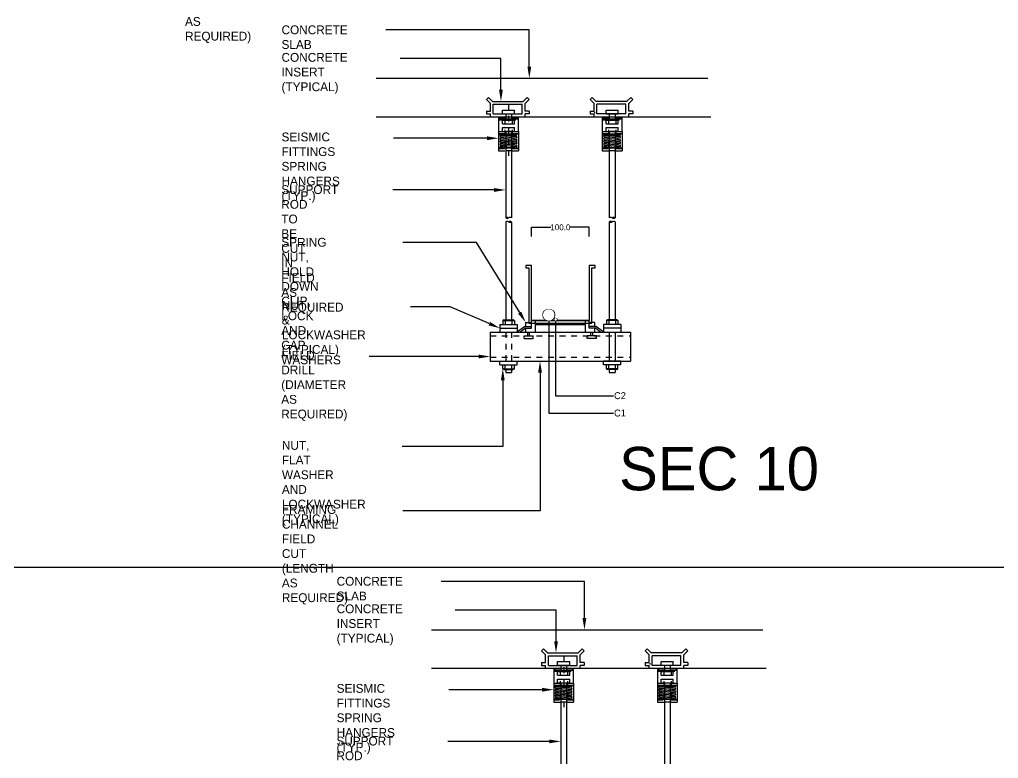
# Model space of a CAD drawing. Extents: x -64 to 135, y 290 to 405.
# Drawn here: x -46.88 to -29.95, y 306.31 to 319.09 of the extents above; entities that cross this region are included whole.
import ezdxf
from ezdxf import colors
from ezdxf.entities.mleader import LeaderData, LeaderLine
from ezdxf.enums import TextEntityAlignment as Align
from ezdxf.math import Vec2, Vec3

# ---------------------------------------------------------------- set-up
doc = ezdxf.new("R2010")
doc.units = 0
doc.header["$LTSCALE"] = 0.15
doc.set_wipeout_variables(frame=1)
doc.header["$PDMODE"] = 34
for name, pattern in [('WP-DETAILS$0$CENTER', [2, 1.25, -0.25, 0.25, -0.25]), ('WP-DETAILS$0$DASHED2', [9.525, 6.35, -3.175]), ('WP-DETAILS$0$HIDDEN', [0.375, 0.25, -0.125])]:
    doc.linetypes.add(name, pattern=pattern)
doc.layers.get('0').update_dxf_attribs({"color": 252})
doc.layers.get('Defpoints').update_dxf_attribs({"color": 252})
doc.layers.add('0 CABLE ROUTING', color=252, linetype='Continuous')
doc.layers.add('CPTOOLS-TRSEC', color=7, linetype='Continuous')
doc.styles.add('CABLE TRAY DIM', font='arial.ttf')
doc.styles.get("Standard").update_dxf_attribs({"font": 'txt', "height": 0.2})
doc.dimstyles.new('TRAY DIM STYLE', dxfattribs={"dimtxt": 10, "dimasz": 0.18, "dimexe": 0.18, "dimexo": 0.0625, "dimgap": 0.09, "dimtad": 0, "dimtih": 1, "dimtoh": 1, "dimdec": 1, "dimzin": 0, "dimdsep": 46, "dimtxsty": 'CABLE TRAY DIM', "dimcen": 0.09, "dimadec": 0, "dimazin": 0, "dimtfac": 1, "dimtdec": 1, "dimtofl": 0, "dimtmove": 0, "dimatfit": 3, "dimfxl": 1, "dimtolj": 1, "dimtzin": 0, "dimarcsym": 0})

# ---------------------------------------------------------------- blocks, each defined once
blk = doc.blocks.new('_Origin')
at = {"color": 0, "linetype": 'ByBlock', "lineweight": -2}
blk.add_line((0, 0), (-1, 0), dxfattribs=at)
blk.add_circle((0, 0), 0.5, dxfattribs=at)
blk = doc.blocks.new('*D111')
at = {"layer": 'CPTOOLS-TRSEC', "color": 0, "lineweight": -2, "transparency": 16777216}
for p, q in [((0, 145.5), (0, 161.4)), ((0.2, 161.2), (33.5, 161.2)), ((99.8, 161.2), (66.5, 161.2)), ((100, 145.5), (100, 161.4))]:
    blk.add_line(p, q, dxfattribs=at)
at = {"layer": 'CPTOOLS-TRSEC', "color": 0, "transparency": 16777216}
for points in [[(0.2, 161.2), (0.2, 161.1), (0, 161.2)], [(99.8, 161.2), (99.8, 161.1), (100, 161.2)]]:
    blk.add_solid(points, dxfattribs=at)
at = {"layer": 'Defpoints', "color": 0, "transparency": 16777216}
for p in [(0, 161.2), (0, 145.4), (100, 145.4)]:
    blk.add_point(p, dxfattribs=at)
at = {"layer": 'CPTOOLS-TRSEC', "color": 0, "transparency": 16777216, "insert": (50, 161.2), "char_height": 10, "attachment_point": 5, "style": 'CABLE TRAY DIM'}
blk.add_mtext('\\A1;100.0', dxfattribs=at)
blk = doc.blocks.new('cable')
at = {"layer": 'CPTOOLS-TRSEC'}
blk.add_circle((0, 0), 0.5, dxfattribs=at)
blk.add_wipeout([(0.5, 0), (0.496, -0.063), (0.484, -0.124), (0.465, -0.184), (0.438, -0.241), (0.405, -0.294), (0.364, -0.342), (0.319, -0.385), (0.268, -0.422), (0.213, -0.452), (0.155, -0.476), (0.094, -0.491), (0.031, -0.499), (-0.031, -0.499), (-0.094, -0.491), (-0.155, -0.476), (-0.213, -0.452), (-0.268, -0.422), (-0.319, -0.385), (-0.364, -0.342), (-0.405, -0.294), (-0.438, -0.241), (-0.465, -0.184), (-0.484, -0.124), (-0.496, -0.063), (-0.5, 0), (-0.496, 0.063), (-0.484, 0.124), (-0.465, 0.184), (-0.438, 0.241), (-0.405, 0.294), (-0.364, 0.342), (-0.319, 0.385), (-0.268, 0.422), (-0.213, 0.452), (-0.155, 0.476), (-0.094, 0.491), (-0.031, 0.499), (0.031, 0.499), (0.094, 0.491), (0.155, 0.476), (0.213, 0.452), (0.268, 0.422), (0.319, 0.385), (0.364, 0.342), (0.405, 0.294), (0.438, 0.241), (0.465, 0.184), (0.484, 0.124), (0.496, 0.063)]).dxf.layer = 'CPTOOLS-TRSEC'
blk = doc.blocks.new('*U112')
at = {"layer": 'CPTOOLS-TRSEC', "color": 7}
for p, q in [((-268.3, 419), (304.8, 419)), ((109.2, 360.9), (109.2, 358.8)), ((-268.3, 352.3), (310.4, 352.3)), ((0, 0), (100, 0)), ((0, -13.3), (0, 0)), ((6.7, -20.5), (6.7, 0)), ((93.3, -20.5), (93.3, 0)), ((100, -13.3), (100, 0)), ((-12.2, -10), (0.1, -10)), ((-11.1, -13.3), (0.1, -13.3)), ((-9.9, -10), (-9.9, -3.3)), ((-9.9, -3.3), (0.1, -3.3)), ((-9.9, -20.5), (-9.9, -13.3)), ((-6.7, -13.3), (0, -13.3)), ((6.7, -6.7), (93.3, -6.7)), ((106.7, -13.3), (100, -13.3)), ((109.3, -3.3), (100.1, -3.3)), ((111.6, -10), (100.1, -10)), ((110.5, -13.3), (100.1, -13.3)), ((106.7, -13.3), (100.1, -13.3)), ((109.3, -10), (109.3, -3.3)), ((109.3, -20), (109.3, -13.3)), ((-12.7, -30.9), (-12.7, -26.7)), ((-12.7, -26.7), (3, -26.7)), ((-12.7, -30.9), (3, -30.9)), ((-6.5, -26.7), (-6.5, -20)), ((-3.2, -26.7), (-3.2, -20)), ((3, -30.9), (3, -26.7)), ((112.2, -26.7), (96.5, -26.7)), ((96.5, -30.9), (96.5, -26.7)), ((112.2, -30.9), (96.5, -30.9)), ((102.7, -26.7), (102.7, -20)), ((106, -26.7), (106, -20)), ((112.2, -30.9), (112.2, -26.7))]:
    blk.add_line(p, q, dxfattribs=at)
at = {"layer": 'CPTOOLS-TRSEC', "color": 4}
for p, q in [((-77.9, 382.3), (-74.4, 385.9)), ((-71, 375.5), (-77.9, 382.3)), ((-67.4, 379), (-74.4, 385.9)), ((-71, 362.3), (-71, 375.5)), ((-67.4, 379), (-14.5, 379)), ((-66, 374), (-16, 374)), ((-66, 357.3), (-66, 374)), ((-16, 357.3), (-16, 374)), ((-14.5, 379), (-7.6, 385.9)), ((-11, 375.5), (-4, 382.3)), ((-11, 362.3), (-11, 375.5)), ((-4, 382.3), (-7.6, 385.9)), ((101.3, 382.3), (104.8, 385.9)), ((108.2, 375.5), (101.3, 382.3)), ((111.8, 379), (104.8, 385.9)), ((108.2, 362.3), (108.2, 375.5)), ((164.6, 379), (111.8, 379)), ((163.2, 374), (113.2, 374)), ((113.2, 357.3), (113.2, 374)), ((163.2, 357.3), (163.2, 374)), ((164.6, 379), (171.6, 385.9)), ((168.2, 375.5), (175.1, 382.3)), ((168.2, 362.3), (168.2, 375.5)), ((175.1, 382.3), (171.6, 385.9)), ((-77.9, 362.3), (-71, 362.3)), ((-77.9, 362.3), (-77.9, 357.3)), ((-77.9, 357.3), (-71, 357.3)), ((-71, 352.3), (-71, 357.3)), ((-66, 357.3), (-16, 357.3)), ((-4.1, 362.3), (-11, 362.3)), ((-11, 352.3), (-11, 357.3)), ((-4.1, 357.3), (-11, 357.3)), ((-4.1, 362.3), (-4.1, 357.3)), ((101.3, 362.3), (108.2, 362.3)), ((101.3, 362.3), (101.3, 357.3)), ((101.3, 357.3), (108.2, 357.3)), ((108.2, 352.3), (108.2, 357.3)), ((163.2, 357.3), (113.2, 357.3)), ((175.1, 362.3), (168.2, 362.3)), ((175.1, 357.3), (168.2, 357.3)), ((168.2, 352.3), (168.2, 357.3)), ((175.1, 362.3), (175.1, 357.3))]:
    blk.add_line(p, q, dxfattribs=at)
at = {"layer": 'CPTOOLS-TRSEC', "color": 11, "linetype": 'WP-DETAILS$0$CENTER'}
blk.add_line((-39.6, 374), (-39.6, 284.8), dxfattribs=at)
at = {"layer": 'CPTOOLS-TRSEC', "color": 3}
for p, q in [((-50, 364), (-29.2, 364)), ((-50, 357.4), (-50, 364)), ((-50, 357.4), (-29.2, 357.4)), ((-44.6, 357.3), (-44.6, 346.7)), ((-34.6, 357.3), (-34.6, 346.7)), ((-29.2, 357.4), (-29.2, 364)), ((129.2, 364), (150, 364)), ((129.2, 357.4), (129.2, 364)), ((129.2, 357.4), (150, 357.4)), ((134.6, 357.5), (134.6, 346.7)), ((134.6, 357.3), (134.6, 346.7)), ((144.6, 357.5), (144.6, 346.7)), ((144.6, 357.3), (144.6, 346.7)), ((150, 357.4), (150, 364)), ((-50, 346.7), (-29.2, 346.7)), ((-50, 340.1), (-50, 346.7)), ((-50, 340.1), (-29.2, 340.1)), ((-29.2, 340.1), (-29.2, 346.7)), ((129.2, 346.7), (150, 346.7)), ((129.2, 340.1), (129.2, 346.7)), ((129.2, 340.1), (150, 340.1)), ((150, 340.1), (150, 346.7)), ((-50, 333.6), (-29.2, 333.6)), ((-50, 327), (-50, 333.6)), ((-50, 327), (-29.2, 327)), ((-44.6, 327), (-44.6, 177.5)), ((-34.6, 327), (-34.6, 177.5)), ((-29.2, 327), (-29.2, 333.6)), ((129.2, 333.6), (150, 333.6)), ((129.2, 327), (129.2, 333.6)), ((129.2, 327), (150, 327)), ((134.6, 327), (134.6, 177.5)), ((144.6, 327), (144.6, 177.5)), ((150, 327), (150, 333.6)), ((-44.6, 170.8), (-44.6, 1)), ((-34.6, 170.8), (-34.6, 1)), ((134.6, 170.8), (134.6, 0)), ((144.6, 170.8), (144.6, 0)), ((-49.6, 0), (-49.6, -6.7)), ((-49.6, 0), (-29.6, 0)), ((-47.6, 1), (-31.6, 1)), ((-45.4, 0), (-45.4, -6.7)), ((-33.8, 0), (-33.8, -6.7)), ((-29.6, 0), (-29.6, -6.7)), ((129.6, 0), (129.6, -6.7)), ((149.6, 0), (129.6, 0)), ((147.6, 1), (131.6, 1)), ((133.8, 0), (133.8, -6.7)), ((145.4, 0), (145.4, -6.7)), ((149.6, 0), (149.6, -6.7)), ((-54.6, -6.7), (-24.6, -6.7)), ((-54.6, -6.7), (-54.6, -20)), ((-54.6, -13.3), (-24.6, -13.3)), ((-25.6, -20), (-12.2, -10)), ((-24.6, -6.7), (-24.6, -20)), ((-20, -20), (-11.1, -13.3)), ((119.4, -20), (110.5, -13.3)), ((125, -20), (111.6, -10)), ((124.6, -6.7), (124.6, -20)), ((154.6, -6.7), (124.6, -6.7)), ((154.6, -13.3), (124.6, -13.3)), ((154.6, -6.7), (154.6, -20)), ((-71.3, -20), (171.3, -20)), ((-71.3, -20), (-71.3, -70)), ((134.6, -20), (134.6, -70)), ((144.6, -20), (144.6, -70)), ((171.3, -20), (171.3, -70)), ((-71.3, -70), (171.3, -70)), ((-54.6, -76.7), (-54.6, -70)), ((-54.6, -76.7), (-24.6, -76.7)), ((-49.6, -83.3), (-49.6, -76.7)), ((-49.6, -83.3), (-29.6, -83.3)), ((-47.6, -84.4), (-31.6, -84.4)), ((-45.4, -83.3), (-45.4, -76.7)), ((-44.6, -83.3), (-44.6, -90.1)), ((-34.6, -83.3), (-34.6, -90.1)), ((-33.8, -83.3), (-33.8, -76.7)), ((-29.6, -83.3), (-29.6, -76.7)), ((-24.6, -76.7), (-24.6, -70)), ((124.6, -76.7), (124.6, -70)), ((154.6, -70), (124.6, -70)), ((154.6, -76.7), (124.6, -76.7)), ((129.6, -83.3), (129.6, -76.7)), ((149.6, -83.3), (129.6, -83.3)), ((147.6, -84.4), (131.6, -84.4)), ((133.8, -83.3), (133.8, -76.7)), ((134.6, -83.3), (134.6, -90.1)), ((144.6, -83.3), (144.6, -90.1)), ((145.4, -83.3), (145.4, -76.7)), ((149.6, -83.3), (149.6, -76.7)), ((154.6, -76.7), (154.6, -70)), ((-44.6, -90.1), (-34.6, -90.1)), ((134.6, -90.1), (144.6, -90.1))]:
    blk.add_line(p, q, dxfattribs=at)
at = {"layer": 'CPTOOLS-TRSEC', "color": 55}
for p, q in [((-56.8, 352.3), (-56.8, 293.5)), ((-56.8, 348.9), (-22.4, 348.9)), ((-22.4, 326.7), (-22.4, 352.3)), ((122.4, 352.3), (122.4, 293.5)), ((122.4, 348.9), (156.8, 348.9)), ((156.8, 326.7), (156.8, 352.3)), ((-56.8, 326.7), (-45.8, 326.7)), ((-56.8, 323.2), (-45.8, 323.2)), ((-53.4, 323), (-26.1, 323)), ((-33.1, 326.7), (-22.4, 326.7)), ((-33.1, 323.2), (-22.4, 323.2)), ((-22.4, 326.7), (-22.4, 297.6)), ((122.4, 326.7), (133.4, 326.7)), ((122.4, 323.2), (133.4, 323.2)), ((125.8, 323), (153.1, 323)), ((146.1, 326.7), (156.8, 326.7)), ((146.1, 323.2), (156.8, 323.2)), ((156.8, 326.7), (156.8, 297.6)), ((-53.5, 318.2), (-26.4, 315.7)), ((-53.5, 313.3), (-26.4, 310.8)), ((-53.4, 320.6), (-26.1, 320.6)), ((-53.4, 308.4), (-26.3, 305.9)), ((-53.2, 320.6), (-26.1, 318.1)), ((-47.7, 317.3), (-53.1, 315.7)), ((-53.1, 315.7), (-26, 313.2)), ((-47.7, 312.4), (-53.1, 310.8)), ((-53.1, 310.8), (-26, 308.3)), ((-47.7, 307.6), (-53, 306)), ((-53, 306), (-25.9, 303.4)), ((-26.4, 315.7), (-31.8, 314.1)), ((-26.1, 320.6), (-31.7, 318.9)), ((-26.4, 310.8), (-31.7, 309.2)), ((-26.3, 305.9), (-31.7, 304.3)), ((125.7, 318.2), (152.7, 315.7)), ((125.7, 313.3), (152.8, 310.8)), ((125.7, 308.4), (152.8, 305.9)), ((125.8, 320.6), (153.1, 320.6)), ((126, 320.6), (153.1, 318.1)), ((131.4, 317.3), (126.1, 315.7)), ((126.1, 315.7), (153.1, 313.2)), ((131.4, 312.4), (126.1, 310.8)), ((126.1, 310.8), (153.2, 308.3)), ((131.5, 307.6), (126.1, 306)), ((126.1, 306), (153.2, 303.4)), ((153.1, 320.6), (147.4, 318.9)), ((152.7, 315.7), (147.4, 314.1)), ((152.8, 310.8), (147.4, 309.2)), ((152.8, 305.9), (147.5, 304.3)), ((-56.8, 298.7), (-45.8, 298.7)), ((-56.8, 293.5), (-45.8, 293.5)), ((-53.4, 303.6), (-26.3, 301.1)), ((-47.7, 302.7), (-53, 301.1)), ((-53, 301.1), (-26.8, 298.7)), ((-33.1, 298.7), (-22.4, 298.7)), ((-33.1, 293.5), (-22.4, 293.5)), ((-26.8, 301.1), (-32.1, 299.5)), ((-22.4, 297.6), (-22.4, 293.5)), ((122.4, 298.7), (133.4, 298.7)), ((122.4, 293.5), (133.4, 293.5)), ((125.8, 303.6), (152.9, 301.1)), ((131.5, 302.7), (126.2, 301.1)), ((126.2, 301.1), (152.4, 298.7)), ((146.1, 298.7), (156.8, 298.7)), ((146.1, 293.5), (156.8, 293.5)), ((152.4, 301.1), (147, 299.5)), ((156.8, 297.6), (156.8, 293.5))]:
    blk.add_line(p, q, dxfattribs=at)
at = {"layer": 'CPTOOLS-TRSEC', "color": 11, "linetype": 'WP-DETAILS$0$DASHED2', "ltscale": 0.5}
for p, q in [((-56.8, 352.3), (-54.5, 349.8)), ((-56.8, 347.1), (-22.4, 347.1)), ((-54.4, 349.8), (-24.7, 349.8)), ((-45.8, 349.8), (-45.8, 293.5)), ((-33.1, 349.8), (-33.1, 293.5)), ((-22.4, 352.3), (-24.7, 349.8)), ((122.4, 352.3), (124.7, 349.8)), ((122.4, 347.1), (156.8, 347.1)), ((124.8, 349.8), (154.4, 349.8)), ((133.4, 349.8), (133.4, 293.5)), ((146.1, 349.8), (146.1, 293.5)), ((156.8, 352.3), (154.5, 349.8)), ((-33.1, 326.7), (-45.8, 326.7)), ((146.1, 326.7), (133.4, 326.7)), ((-56.8, 297.6), (-45.8, 297.6)), ((-45.8, 298.7), (-33.1, 298.7)), ((-33.1, 293.5), (-45.8, 293.5)), ((-33.1, 297.6), (-22.4, 297.6)), ((122.4, 297.6), (133.4, 297.6)), ((133.4, 298.7), (146.1, 298.7)), ((146.1, 293.5), (133.4, 293.5)), ((146.1, 297.6), (156.8, 297.6))]:
    blk.add_line(p, q, dxfattribs=at)
at = {"layer": 'CPTOOLS-TRSEC', "color": 3, "linetype": 'WP-DETAILS$0$HIDDEN'}
for p, q in [((-71.3, -26.7), (171.3, -26.7)), ((-44.6, -20), (-44.6, -70)), ((-34.6, -20), (-34.6, -70)), ((-71.3, -63.3), (171.3, -63.3))]:
    blk.add_line(p, q, dxfattribs=at)
at = {"layer": 'CPTOOLS-TRSEC', "color": 2}
blk.add_line((-54.6, -70), (-24.6, -70), dxfattribs=at)
at = {"layer": 'CPTOOLS-TRSEC', "color": 55, "ltscale": 0.5}
for centre in [(-54.4, 349.9), (124.8, 349.9)]:
    blk.add_arc(centre, 0.0847, 222.9389, 270, dxfattribs=at)
at = {"layer": 'CPTOOLS-TRSEC', "color": 55}
for centre, start, end in [((-53.4, 321.8), 90, 270), ((-26.1, 321.8), 270, 90), ((125.8, 321.8), 90, 270), ((153.1, 321.8), 270, 90), ((-53.3, 319.4), 81.3089, 261.3089), ((-53.3, 314.5), 81.3089, 261.3089), ((-53.3, 309.6), 81.3089, 261.3089), ((-53.2, 304.8), 81.3089, 261.3089), ((-26.2, 316.9), 261.3089, 81.3089), ((-26.2, 312), 261.3089, 81.3089), ((-26.2, 307.1), 261.3089, 81.3089), ((125.8, 319.4), 81.3089, 261.3089), ((125.9, 314.5), 81.3089, 261.3089), ((125.9, 309.6), 81.3089, 261.3089), ((125.9, 304.8), 81.3089, 261.3089), ((152.9, 316.9), 261.3089, 81.3089), ((153, 312), 261.3089, 81.3089), ((153, 307.1), 261.3089, 81.3089), ((-53.2, 299.9), 81.3089, 261.3089), ((-26.1, 302.2), 261.3089, 81.3089), ((126, 299.9), 81.3089, 261.3089), ((153, 302.2), 261.3089, 81.3089)]:
    blk.add_arc(centre, 1.21, start, end, dxfattribs=at)
at = {"layer": 'CPTOOLS-TRSEC', "color": 3}
for centre, radius, start, end in [((-42.1, 173.8), 4.45, 55.8325, 124.1675), ((-42.1, 181.1), 4.45, 235.8325, 304.1675), ((-42.1, 167.1), 4.45, 55.8325, 124.1675), ((-37.1, 173.8), 4.45, 55.8325, 124.1675), ((-37.1, 167.1), 4.45, 55.8325, 124.1675), ((-37.1, 174.5), 4.45, 235.8325, 304.1675), ((137.1, 173.8), 4.45, 55.8325, 124.1675), ((137.1, 167.1), 4.45, 55.8325, 124.1675), ((137.1, 174.5), 4.45, 235.8325, 304.1675), ((142.1, 173.8), 4.45, 55.8325, 124.1675), ((142.1, 181.1), 4.45, 235.8325, 304.1675), ((142.1, 167.1), 4.45, 55.8325, 124.1675), ((-47.5, -1.6), 2.61, 36.6354, 143.3646), ((-39.6, -15.6), 16.6, 69.5442, 110.4558), ((-31.7, -1.6), 2.61, 36.6354, 143.3646), ((131.7, -1.6), 2.61, 36.6354, 143.3646), ((139.6, -15.6), 16.6, 69.5442, 110.4558), ((147.5, -1.6), 2.61, 36.6354, 143.3646), ((-47.5, -81.8), 2.61, 216.6354, 323.3646), ((-39.6, -67.7), 16.6, 249.5442, 290.4558), ((-31.7, -81.8), 2.61, 216.6354, 323.3646), ((131.7, -81.8), 2.61, 216.6354, 323.3646), ((139.6, -67.7), 16.6, 249.5442, 290.4558), ((147.5, -81.8), 2.61, 216.6354, 323.3646)]:
    blk.add_arc(centre, radius, start, end, dxfattribs=at)
at = {"layer": 'CPTOOLS-TRSEC', "color": 7}
ml = blk.add_multileader_mtext('Standard', dxfattribs=at)
ml.set_content('CONCRETE SLAB', color=7)
ml.set_leader_properties()
ml.build(insert=Vec2(0, 0))
ml.multileader.update_dxf_attribs({"dogleg_length": 247.9, "arrow_head_size": 20})
ctx = ml.context
ctx.base_point, ctx.char_height, ctx.arrow_head_size, ctx.landing_gap_size = Vec3(-435.3, 502.5), 15.24, 20, 3.05
notes = []
notes.append((ctx, [(0, (1, 1, 0), (-3.7, 502.5), (-1, 0), 247.9, [(0, [(-3.7, 419)], 0, [])])]))
ctx.mtext.insert, ctx.mtext.width, ctx.mtext.flow_direction = Vec3(-432.2, 510.3), 182.88, 5
ml = blk.add_multileader_mtext('Standard', dxfattribs=at)
ml.set_content('CONCRETE INSERT^J(TYPICAL)', color=7)
ml.set_leader_properties()
ml.build(insert=Vec2(0, 0))
ml.multileader.update_dxf_attribs({"dogleg_length": 174.4, "arrow_head_size": 20})
ctx = ml.context
ctx.base_point, ctx.char_height, ctx.arrow_head_size, ctx.landing_gap_size = Vec3(-435.3, 452.9), 15.24, 20, 3.05
notes.append((ctx, [(0, (1, 1, 0), (-52.8, 452.9), (-1, 0), 174.4, [(0, [(-52.8, 379)], 0, [])])]))
ctx.mtext.insert, ctx.mtext.width, ctx.mtext.flow_direction = Vec3(-432.2, 462.7), 206.103, 5
ml = blk.add_multileader_mtext('Standard', dxfattribs=at)
ml.set_content('SEISMIC FITTINGS^JSPRING HANGERS^J(TYP.)', color=7)
ml.set_leader_properties()
ml.build(insert=Vec2(0, 0))
ml.multileader.update_dxf_attribs({"dogleg_length": 360.3, "arrow_head_size": 20})
ctx = ml.context
ctx.base_point, ctx.char_height, ctx.arrow_head_size, ctx.landing_gap_size = Vec3(-435.3, 315.2), 15.24, 20, 3.05
notes.append((ctx, [(0, (1, 1, 0), (-214.6, 315.2), (-1, 0), 23.8, [(0, [(-56.8, 315.2)], 0, [])])]))
ctx.mtext.insert, ctx.mtext.width, ctx.mtext.flow_direction = Vec3(-432.2, 325.1), 196.669, 5
ml = blk.add_multileader_mtext('Standard', dxfattribs=at)
ml.set_content('SUPPORT ROD TO^JBE CUT IN FIELD^JAS REQUIRED', color=7)
ml.set_leader_properties()
ml.build(insert=Vec2(0, 0))
ml.multileader.update_dxf_attribs({"dogleg_length": 259.6, "arrow_head_size": 20})
ctx = ml.context
ctx.base_point, ctx.char_height, ctx.arrow_head_size, ctx.landing_gap_size, ctx.plane_origin = Vec3(-435.6, 225.8), 15.24, 20, 3.05, Vec3(-200, 11.2)
notes.append((ctx, [(0, (1, 1, 0), (-104.6, 225.8), (-1, 0), 135.2, [(0, [(-44.6, 225.8)], 0, [])])]))
ctx.mtext.insert, ctx.mtext.width, ctx.mtext.flow_direction = Vec3(-432.6, 234), 203.926, 5
ml = blk.add_multileader_mtext('Standard', dxfattribs=at)
ml.set_content('SPRING NUT, HOLD^JDOWN CLIP, LOCK^JAND CAP WASHERS', color=7)
ml.set_leader_properties()
ml.build(insert=Vec2(0, 0))
ml.multileader.update_dxf_attribs({"dogleg_length": 127.2, "arrow_head_size": 20})
ctx = ml.context
ctx.base_point, ctx.char_height, ctx.arrow_head_size, ctx.landing_gap_size = Vec3(-435.6, 135.2), 15.24, 20, 3.05
notes.append((ctx, [(0, (1, 1, 0), (-95.3, 135.2), (-1, 0), 127.2, [(0, [(-9.9, -3.3)], 0, [])])]))
ctx.mtext.insert, ctx.mtext.width, ctx.mtext.flow_direction = Vec3(-432.6, 142.9), 219.891, 5
ml = blk.add_multileader_mtext('Standard', dxfattribs=at)
ml.set_content('NUT & LOCKWASHER^J(TYPICAL)', color=7)
ml.set_leader_properties()
ml.build(insert=Vec2(0, 0))
ml.multileader.update_dxf_attribs({"dogleg_length": 68.6, "arrow_head_size": 20})
ctx = ml.context
ctx.base_point, ctx.char_height, ctx.arrow_head_size, ctx.landing_gap_size = Vec3(-434.7, 23.9), 15.24, 20, 3.05
notes.append((ctx, [(0, (1, 1, 0), (-140.6, 23.9), (-1, 0), 68.6, [(0, [(-54.6, -13.3)], 0, [])])]))
ctx.mtext.insert, ctx.mtext.width, ctx.mtext.flow_direction = Vec3(-431.6, 33.8), 236.583, 5
ml = blk.add_multileader_mtext('Standard', dxfattribs=at)
ml.set_content('FIELD DRILL^J(DIAMETER AS^JREQUIRED)', color=7)
ml.set_leader_properties()
ml.build(insert=Vec2(0, 0))
ml.multileader.update_dxf_attribs({"dogleg_length": 188.3, "arrow_head_size": 20})
ctx = ml.context
ctx.base_point, ctx.char_height, ctx.arrow_head_size, ctx.landing_gap_size, ctx.plane_origin = Vec3(-435.7, -62.2), 15.24, 20, 3.05, Vec3(0, -17.2)
notes.append((ctx, [(0, (1, 1, 0), (-116.6, -62.2), (-1, 0), 164, [(0, [(-71.3, -62.2)], 0, [])])]))
ctx.mtext.insert, ctx.mtext.width, ctx.mtext.flow_direction = Vec3(-432.7, -52.4), 153.851, 5
ml = blk.add_multileader_mtext('Standard', dxfattribs=at)
ml.set_content('FRAMING CHANNEL^JFIELD CUT (LENGTH^JAS REQUIRED)', color=7)
ml.set_leader_properties()
ml.build(insert=Vec2(0, 0))
ml.multileader.update_dxf_attribs({"dogleg_length": 237.5, "arrow_head_size": 20})
ctx = ml.context
ctx.base_point, ctx.char_height, ctx.arrow_head_size, ctx.landing_gap_size = Vec3(-434.7, -328.9), 15.24, 20, 3.05
notes.append((ctx, [(0, (1, 1, 0), (14.8, -328.9), (-1, 0), 237.5, [(0, [(14.8, -70)], 0, [])])]))
ctx.mtext.insert, ctx.mtext.width, ctx.mtext.flow_direction = Vec3(-431.6, -319.1), 222.794, 5
ml = blk.add_multileader_mtext('Standard', dxfattribs=at)
ml.set_content('NUT, FLAT WASHER^JAND LOCKWASHER^J(TYPICAL)', color=7)
ml.set_leader_properties()
ml.build(insert=Vec2(0, 0))
ml.multileader.update_dxf_attribs({"dogleg_length": 173.9, "arrow_head_size": 20})
ctx = ml.context
ctx.base_point, ctx.char_height, ctx.arrow_head_size, ctx.landing_gap_size = Vec3(-434.7, -218), 15.24, 20, 3.05
notes.append((ctx, [(0, (1, 1, 0), (-49.6, -218), (-1, 0), 173.9, [(0, [(-49.6, -83.3)], 0, [])])]))
ctx.mtext.insert, ctx.mtext.width, ctx.mtext.flow_direction = Vec3(-431.6, -208.2), 216.263, 5
for ctx, leaders in notes:
    for number, flags, end, landing, length, lines in leaders:
        leader = LeaderData()
        leader.index, (leader.has_last_leader_line, leader.has_dogleg_vector, leader.attachment_direction) = number, flags
        leader.last_leader_point, leader.dogleg_vector, leader.dogleg_length = Vec3(end), Vec3(landing), length
        for number, points, colour, breaks in lines:
            line = LeaderLine()
            line.index, line.vertices, line.color, line.breaks = number, Vec3.list(points), colors.encode_raw_color(colour), breaks
            leader.lines.append(line)
        ctx.leaders.append(leader)
blk = doc.blocks.new('*U110')
at = {"layer": 'CPTOOLS-TRSEC'}
blk.add_lwpolyline([(110, 95.44), (100, 95.44), (100, 0), (0, 0), (0, 95.44), (-10, 95.44), (-10, 90.89), (-4.56, 90.89), (-4.56, -4.56), (104.56, -4.56), (104.56, 90.89), (110, 90.89)], close=True, dxfattribs=at)
dim = blk.add_linear_dim(base=(0, 161.17), p1=(100, 145.44), p2=(0, 145.44), dimstyle='TRAY DIM STYLE', dxfattribs=at)
dim.commit()
dim.dimension.update_dxf_attribs({"geometry": '*D111', "text_midpoint": (50, 161.17)})
blk = doc.blocks.new('*U119')
at = {"layer": 'CPTOOLS-TRSEC', "color": 7}
for p, q in [((-268.3, 419), (354.8, 419)), ((159.2, 360.9), (159.2, 358.8)), ((-268.3, 352.3), (360.4, 352.3)), ((0, 0), (150, 0)), ((0, -13.3), (0, 0)), ((6.7, -20.5), (6.7, 0)), ((143.3, -20.5), (143.3, 0)), ((150, -13.3), (150, 0)), ((-12.2, -10), (0.1, -10)), ((-11.1, -13.3), (0.1, -13.3)), ((-9.9, -10), (-9.9, -3.3)), ((-9.9, -3.3), (0.1, -3.3)), ((-9.9, -20.5), (-9.9, -13.3)), ((-6.7, -13.3), (0, -13.3)), ((6.7, -6.7), (143.3, -6.7)), ((156.7, -13.3), (150, -13.3)), ((159.3, -3.3), (150.1, -3.3)), ((161.6, -10), (150.1, -10)), ((160.5, -13.3), (150.1, -13.3)), ((156.7, -13.3), (150.1, -13.3)), ((159.3, -10), (159.3, -3.3)), ((159.3, -20), (159.3, -13.3)), ((-12.7, -30.9), (-12.7, -26.7)), ((-12.7, -26.7), (3, -26.7)), ((-12.7, -30.9), (3, -30.9)), ((-6.5, -26.7), (-6.5, -20)), ((-3.2, -26.7), (-3.2, -20)), ((3, -30.9), (3, -26.7)), ((162.2, -26.7), (146.5, -26.7)), ((146.5, -30.9), (146.5, -26.7)), ((162.2, -30.9), (146.5, -30.9)), ((152.7, -26.7), (152.7, -20)), ((156, -26.7), (156, -20)), ((162.2, -30.9), (162.2, -26.7))]:
    blk.add_line(p, q, dxfattribs=at)
at = {"layer": 'CPTOOLS-TRSEC', "color": 4}
for p, q in [((-77.9, 382.3), (-74.4, 385.9)), ((-71, 375.5), (-77.9, 382.3)), ((-67.4, 379), (-74.4, 385.9)), ((-71, 362.3), (-71, 375.5)), ((-67.4, 379), (-14.5, 379)), ((-66, 374), (-16, 374)), ((-66, 357.3), (-66, 374)), ((-16, 357.3), (-16, 374)), ((-14.5, 379), (-7.6, 385.9)), ((-11, 375.5), (-4, 382.3)), ((-11, 362.3), (-11, 375.5)), ((-4, 382.3), (-7.6, 385.9)), ((151.3, 382.3), (154.8, 385.9)), ((158.2, 375.5), (151.3, 382.3)), ((161.8, 379), (154.8, 385.9)), ((158.2, 362.3), (158.2, 375.5)), ((214.6, 379), (161.8, 379)), ((213.2, 374), (163.2, 374)), ((163.2, 357.3), (163.2, 374)), ((213.2, 357.3), (213.2, 374)), ((214.6, 379), (221.6, 385.9)), ((218.2, 375.5), (225.1, 382.3)), ((218.2, 362.3), (218.2, 375.5)), ((225.1, 382.3), (221.6, 385.9)), ((-77.9, 362.3), (-71, 362.3)), ((-77.9, 362.3), (-77.9, 357.3)), ((-77.9, 357.3), (-71, 357.3)), ((-71, 352.3), (-71, 357.3)), ((-66, 357.3), (-16, 357.3)), ((-4.1, 362.3), (-11, 362.3)), ((-11, 352.3), (-11, 357.3)), ((-4.1, 357.3), (-11, 357.3)), ((-4.1, 362.3), (-4.1, 357.3)), ((151.3, 362.3), (158.2, 362.3)), ((151.3, 362.3), (151.3, 357.3)), ((151.3, 357.3), (158.2, 357.3)), ((158.2, 352.3), (158.2, 357.3)), ((213.2, 357.3), (163.2, 357.3)), ((225.1, 362.3), (218.2, 362.3)), ((225.1, 357.3), (218.2, 357.3)), ((218.2, 352.3), (218.2, 357.3)), ((225.1, 362.3), (225.1, 357.3))]:
    blk.add_line(p, q, dxfattribs=at)
at = {"layer": 'CPTOOLS-TRSEC', "color": 11, "linetype": 'WP-DETAILS$0$CENTER'}
blk.add_line((-39.6, 374), (-39.6, 284.8), dxfattribs=at)
at = {"layer": 'CPTOOLS-TRSEC', "color": 3}
for p, q in [((-50, 364), (-29.2, 364)), ((-50, 357.4), (-50, 364)), ((-50, 357.4), (-29.2, 357.4)), ((-44.6, 357.3), (-44.6, 346.7)), ((-34.6, 357.3), (-34.6, 346.7)), ((-29.2, 357.4), (-29.2, 364)), ((179.2, 364), (200, 364)), ((179.2, 357.4), (179.2, 364)), ((179.2, 357.4), (200, 357.4)), ((184.6, 357.5), (184.6, 346.7)), ((184.6, 357.3), (184.6, 346.7)), ((194.6, 357.5), (194.6, 346.7)), ((194.6, 357.3), (194.6, 346.7)), ((200, 357.4), (200, 364)), ((-50, 346.7), (-29.2, 346.7)), ((-50, 340.1), (-50, 346.7)), ((-50, 340.1), (-29.2, 340.1)), ((-29.2, 340.1), (-29.2, 346.7)), ((179.2, 346.7), (200, 346.7)), ((179.2, 340.1), (179.2, 346.7)), ((179.2, 340.1), (200, 340.1)), ((200, 340.1), (200, 346.7)), ((-50, 333.6), (-29.2, 333.6)), ((-50, 327), (-50, 333.6)), ((-50, 327), (-29.2, 327)), ((-44.6, 327), (-44.6, 177.5)), ((-34.6, 327), (-34.6, 177.5)), ((-29.2, 327), (-29.2, 333.6)), ((179.2, 333.6), (200, 333.6)), ((179.2, 327), (179.2, 333.6)), ((179.2, 327), (200, 327)), ((184.6, 327), (184.6, 177.5)), ((194.6, 327), (194.6, 177.5)), ((200, 327), (200, 333.6)), ((-44.6, 170.8), (-44.6, 1)), ((-34.6, 170.8), (-34.6, 1)), ((184.6, 170.8), (184.6, 0)), ((194.6, 170.8), (194.6, 0)), ((-49.6, 0), (-49.6, -6.7)), ((-49.6, 0), (-29.6, 0)), ((-47.6, 1), (-31.6, 1)), ((-45.4, 0), (-45.4, -6.7)), ((-33.8, 0), (-33.8, -6.7)), ((-29.6, 0), (-29.6, -6.7)), ((179.6, 0), (179.6, -6.7)), ((199.6, 0), (179.6, 0)), ((197.6, 1), (181.6, 1)), ((183.8, 0), (183.8, -6.7)), ((195.4, 0), (195.4, -6.7)), ((199.6, 0), (199.6, -6.7)), ((-54.6, -6.7), (-24.6, -6.7)), ((-54.6, -6.7), (-54.6, -20)), ((-54.6, -13.3), (-24.6, -13.3)), ((-25.6, -20), (-12.2, -10)), ((-24.6, -6.7), (-24.6, -20)), ((-20, -20), (-11.1, -13.3)), ((169.4, -20), (160.5, -13.3)), ((175, -20), (161.6, -10)), ((174.6, -6.7), (174.6, -20)), ((204.6, -6.7), (174.6, -6.7)), ((204.6, -13.3), (174.6, -13.3)), ((204.6, -6.7), (204.6, -20)), ((-71.3, -20), (221.3, -20)), ((-71.3, -20), (-71.3, -70)), ((184.6, -20), (184.6, -70)), ((194.6, -20), (194.6, -70)), ((221.3, -20), (221.3, -70)), ((-71.3, -70), (221.3, -70)), ((-54.6, -76.7), (-54.6, -70)), ((-54.6, -76.7), (-24.6, -76.7)), ((-49.6, -83.3), (-49.6, -76.7)), ((-49.6, -83.3), (-29.6, -83.3)), ((-47.6, -84.4), (-31.6, -84.4)), ((-45.4, -83.3), (-45.4, -76.7)), ((-44.6, -83.3), (-44.6, -90.1)), ((-34.6, -83.3), (-34.6, -90.1)), ((-33.8, -83.3), (-33.8, -76.7)), ((-29.6, -83.3), (-29.6, -76.7)), ((-24.6, -76.7), (-24.6, -70)), ((174.6, -76.7), (174.6, -70)), ((204.6, -70), (174.6, -70)), ((204.6, -76.7), (174.6, -76.7)), ((179.6, -83.3), (179.6, -76.7)), ((199.6, -83.3), (179.6, -83.3)), ((197.6, -84.4), (181.6, -84.4)), ((183.8, -83.3), (183.8, -76.7)), ((184.6, -83.3), (184.6, -90.1)), ((194.6, -83.3), (194.6, -90.1)), ((195.4, -83.3), (195.4, -76.7)), ((199.6, -83.3), (199.6, -76.7)), ((204.6, -76.7), (204.6, -70)), ((-44.6, -90.1), (-34.6, -90.1)), ((184.6, -90.1), (194.6, -90.1))]:
    blk.add_line(p, q, dxfattribs=at)
at = {"layer": 'CPTOOLS-TRSEC', "color": 55}
for p, q in [((-56.8, 352.3), (-56.8, 293.5)), ((-56.8, 348.9), (-22.4, 348.9)), ((-22.4, 326.7), (-22.4, 352.3)), ((172.4, 352.3), (172.4, 293.5)), ((172.4, 348.9), (206.8, 348.9)), ((206.8, 326.7), (206.8, 352.3)), ((-56.8, 326.7), (-45.8, 326.7)), ((-56.8, 323.2), (-45.8, 323.2)), ((-53.4, 323), (-26.1, 323)), ((-33.1, 326.7), (-22.4, 326.7)), ((-33.1, 323.2), (-22.4, 323.2)), ((-22.4, 326.7), (-22.4, 297.6)), ((172.4, 326.7), (183.4, 326.7)), ((172.4, 323.2), (183.4, 323.2)), ((175.8, 323), (203.1, 323)), ((196.1, 326.7), (206.8, 326.7)), ((196.1, 323.2), (206.8, 323.2)), ((206.8, 326.7), (206.8, 297.6)), ((-53.5, 318.2), (-26.4, 315.7)), ((-53.5, 313.3), (-26.4, 310.8)), ((-53.4, 320.6), (-26.1, 320.6)), ((-53.4, 308.4), (-26.3, 305.9)), ((-53.2, 320.6), (-26.1, 318.1)), ((-47.7, 317.3), (-53.1, 315.7)), ((-53.1, 315.7), (-26, 313.2)), ((-47.7, 312.4), (-53.1, 310.8)), ((-53.1, 310.8), (-26, 308.3)), ((-47.7, 307.6), (-53, 306)), ((-53, 306), (-25.9, 303.4)), ((-26.4, 315.7), (-31.8, 314.1)), ((-26.1, 320.6), (-31.7, 318.9)), ((-26.4, 310.8), (-31.7, 309.2)), ((-26.3, 305.9), (-31.7, 304.3)), ((175.7, 318.2), (202.7, 315.7)), ((175.7, 313.3), (202.8, 310.8)), ((175.7, 308.4), (202.8, 305.9)), ((175.8, 320.6), (203.1, 320.6)), ((176, 320.6), (203.1, 318.1)), ((181.4, 317.3), (176.1, 315.7)), ((176.1, 315.7), (203.1, 313.2)), ((181.4, 312.4), (176.1, 310.8)), ((176.1, 310.8), (203.2, 308.3)), ((181.5, 307.6), (176.1, 306)), ((176.1, 306), (203.2, 303.4)), ((203.1, 320.6), (197.4, 318.9)), ((202.7, 315.7), (197.4, 314.1)), ((202.8, 310.8), (197.4, 309.2)), ((202.8, 305.9), (197.5, 304.3)), ((-56.8, 298.7), (-45.8, 298.7)), ((-56.8, 293.5), (-45.8, 293.5)), ((-53.4, 303.6), (-26.3, 301.1)), ((-47.7, 302.7), (-53, 301.1)), ((-53, 301.1), (-26.8, 298.7)), ((-33.1, 298.7), (-22.4, 298.7)), ((-33.1, 293.5), (-22.4, 293.5)), ((-26.8, 301.1), (-32.1, 299.5)), ((-22.4, 297.6), (-22.4, 293.5)), ((172.4, 298.7), (183.4, 298.7)), ((172.4, 293.5), (183.4, 293.5)), ((175.8, 303.6), (202.9, 301.1)), ((181.5, 302.7), (176.2, 301.1)), ((176.2, 301.1), (202.4, 298.7)), ((196.1, 298.7), (206.8, 298.7)), ((196.1, 293.5), (206.8, 293.5)), ((202.4, 301.1), (197, 299.5)), ((206.8, 297.6), (206.8, 293.5))]:
    blk.add_line(p, q, dxfattribs=at)
at = {"layer": 'CPTOOLS-TRSEC', "color": 11, "linetype": 'WP-DETAILS$0$DASHED2', "ltscale": 0.5}
for p, q in [((-56.8, 352.3), (-54.5, 349.8)), ((-56.8, 347.1), (-22.4, 347.1)), ((-54.4, 349.8), (-24.7, 349.8)), ((-45.8, 349.8), (-45.8, 293.5)), ((-33.1, 349.8), (-33.1, 293.5)), ((-22.4, 352.3), (-24.7, 349.8)), ((172.4, 352.3), (174.7, 349.8)), ((172.4, 347.1), (206.8, 347.1)), ((174.8, 349.8), (204.4, 349.8)), ((183.4, 349.8), (183.4, 293.5)), ((196.1, 349.8), (196.1, 293.5)), ((206.8, 352.3), (204.5, 349.8)), ((-33.1, 326.7), (-45.8, 326.7)), ((196.1, 326.7), (183.4, 326.7)), ((-56.8, 297.6), (-45.8, 297.6)), ((-45.8, 298.7), (-33.1, 298.7)), ((-33.1, 293.5), (-45.8, 293.5)), ((-33.1, 297.6), (-22.4, 297.6)), ((172.4, 297.6), (183.4, 297.6)), ((183.4, 298.7), (196.1, 298.7)), ((196.1, 293.5), (183.4, 293.5)), ((196.1, 297.6), (206.8, 297.6))]:
    blk.add_line(p, q, dxfattribs=at)
at = {"layer": 'CPTOOLS-TRSEC', "color": 3, "linetype": 'WP-DETAILS$0$HIDDEN'}
for p, q in [((-71.3, -26.7), (221.3, -26.7)), ((-44.6, -20), (-44.6, -70)), ((-34.6, -20), (-34.6, -70)), ((-71.3, -63.3), (221.3, -63.3))]:
    blk.add_line(p, q, dxfattribs=at)
at = {"layer": 'CPTOOLS-TRSEC', "color": 2}
blk.add_line((-54.6, -70), (-24.6, -70), dxfattribs=at)
at = {"layer": 'CPTOOLS-TRSEC', "color": 55, "ltscale": 0.5}
for centre in [(-54.4, 349.9), (174.8, 349.9)]:
    blk.add_arc(centre, 0.0847, 222.9389, 270, dxfattribs=at)
at = {"layer": 'CPTOOLS-TRSEC', "color": 55}
for centre, start, end in [((-53.4, 321.8), 90, 270), ((-26.1, 321.8), 270, 90), ((175.8, 321.8), 90, 270), ((203.1, 321.8), 270, 90), ((-53.3, 319.4), 81.3089, 261.3089), ((-53.3, 314.5), 81.3089, 261.3089), ((-53.3, 309.6), 81.3089, 261.3089), ((-53.2, 304.8), 81.3089, 261.3089), ((-26.2, 316.9), 261.3089, 81.3089), ((-26.2, 312), 261.3089, 81.3089), ((-26.2, 307.1), 261.3089, 81.3089), ((175.8, 319.4), 81.3089, 261.3089), ((175.9, 314.5), 81.3089, 261.3089), ((175.9, 309.6), 81.3089, 261.3089), ((175.9, 304.8), 81.3089, 261.3089), ((202.9, 316.9), 261.3089, 81.3089), ((203, 312), 261.3089, 81.3089), ((203, 307.1), 261.3089, 81.3089), ((-53.2, 299.9), 81.3089, 261.3089), ((-26.1, 302.2), 261.3089, 81.3089), ((176, 299.9), 81.3089, 261.3089), ((203, 302.2), 261.3089, 81.3089)]:
    blk.add_arc(centre, 1.21, start, end, dxfattribs=at)
at = {"layer": 'CPTOOLS-TRSEC', "color": 3}
for centre, radius, start, end in [((-42.1, 173.8), 4.45, 55.8325, 124.1675), ((-42.1, 181.1), 4.45, 235.8325, 304.1675), ((-42.1, 167.1), 4.45, 55.8325, 124.1675), ((-37.1, 173.8), 4.45, 55.8325, 124.1675), ((-37.1, 167.1), 4.45, 55.8325, 124.1675), ((-37.1, 174.5), 4.45, 235.8325, 304.1675), ((187.1, 173.8), 4.45, 55.8325, 124.1675), ((187.1, 167.1), 4.45, 55.8325, 124.1675), ((187.1, 174.5), 4.45, 235.8325, 304.1675), ((192.1, 173.8), 4.45, 55.8325, 124.1675), ((192.1, 181.1), 4.45, 235.8325, 304.1675), ((192.1, 167.1), 4.45, 55.8325, 124.1675), ((-47.5, -1.6), 2.61, 36.6354, 143.3646), ((-39.6, -15.6), 16.6, 69.5442, 110.4558), ((-31.7, -1.6), 2.61, 36.6354, 143.3646), ((181.7, -1.6), 2.61, 36.6354, 143.3646), ((189.6, -15.6), 16.6, 69.5442, 110.4558), ((197.5, -1.6), 2.61, 36.6354, 143.3646), ((-47.5, -81.8), 2.61, 216.6354, 323.3646), ((-39.6, -67.7), 16.6, 249.5442, 290.4558), ((-31.7, -81.8), 2.61, 216.6354, 323.3646), ((181.7, -81.8), 2.61, 216.6354, 323.3646), ((189.6, -67.7), 16.6, 249.5442, 290.4558), ((197.5, -81.8), 2.61, 216.6354, 323.3646)]:
    blk.add_arc(centre, radius, start, end, dxfattribs=at)
at = {"layer": 'CPTOOLS-TRSEC', "color": 7}
ml = blk.add_multileader_mtext('Standard', dxfattribs=at)
ml.set_content('CONCRETE SLAB', color=7)
ml.set_leader_properties()
ml.build(insert=Vec2(0, 0))
ml.multileader.update_dxf_attribs({"dogleg_length": 247.9, "arrow_head_size": 20})
ctx = ml.context
ctx.base_point, ctx.char_height, ctx.arrow_head_size, ctx.landing_gap_size = Vec3(-435.3, 502.5), 15.24, 20, 3.05
notes = []
notes.append((ctx, [(0, (1, 1, 0), (-3.7, 502.5), (-1, 0), 247.9, [(0, [(-3.7, 419)], 0, [])])]))
ctx.mtext.insert, ctx.mtext.width, ctx.mtext.flow_direction = Vec3(-432.2, 510.3), 182.88, 5
ml = blk.add_multileader_mtext('Standard', dxfattribs=at)
ml.set_content('CONCRETE INSERT^J(TYPICAL)', color=7)
ml.set_leader_properties()
ml.build(insert=Vec2(0, 0))
ml.multileader.update_dxf_attribs({"dogleg_length": 174.4, "arrow_head_size": 20})
ctx = ml.context
ctx.base_point, ctx.char_height, ctx.arrow_head_size, ctx.landing_gap_size = Vec3(-435.3, 452.9), 15.24, 20, 3.05
notes.append((ctx, [(0, (1, 1, 0), (-52.8, 452.9), (-1, 0), 174.4, [(0, [(-52.8, 379)], 0, [])])]))
ctx.mtext.insert, ctx.mtext.width, ctx.mtext.flow_direction = Vec3(-432.2, 462.7), 206.103, 5
ml = blk.add_multileader_mtext('Standard', dxfattribs=at)
ml.set_content('SEISMIC FITTINGS^JSPRING HANGERS^J(TYP.)', color=7)
ml.set_leader_properties()
ml.build(insert=Vec2(0, 0))
ml.multileader.update_dxf_attribs({"dogleg_length": 360.3, "arrow_head_size": 20})
ctx = ml.context
ctx.base_point, ctx.char_height, ctx.arrow_head_size, ctx.landing_gap_size = Vec3(-435.3, 315.2), 15.24, 20, 3.05
notes.append((ctx, [(0, (1, 1, 0), (-214.6, 315.2), (-1, 0), 23.8, [(0, [(-56.8, 315.2)], 0, [])])]))
ctx.mtext.insert, ctx.mtext.width, ctx.mtext.flow_direction = Vec3(-432.2, 325.1), 196.669, 5
ml = blk.add_multileader_mtext('Standard', dxfattribs=at)
ml.set_content('SUPPORT ROD TO^JBE CUT IN FIELD^JAS REQUIRED', color=7)
ml.set_leader_properties()
ml.build(insert=Vec2(0, 0))
ml.multileader.update_dxf_attribs({"dogleg_length": 259.6, "arrow_head_size": 20})
ctx = ml.context
ctx.base_point, ctx.char_height, ctx.arrow_head_size, ctx.landing_gap_size, ctx.plane_origin = Vec3(-435.6, 225.8), 15.24, 20, 3.05, Vec3(-200, 11.2)
notes.append((ctx, [(0, (1, 1, 0), (-104.6, 225.8), (-1, 0), 135.2, [(0, [(-44.6, 225.8)], 0, [])])]))
ctx.mtext.insert, ctx.mtext.width, ctx.mtext.flow_direction = Vec3(-432.6, 234), 203.926, 5
ml = blk.add_multileader_mtext('Standard', dxfattribs=at)
ml.set_content('SPRING NUT, HOLD^JDOWN CLIP, LOCK^JAND CAP WASHERS', color=7)
ml.set_leader_properties()
ml.build(insert=Vec2(0, 0))
ml.multileader.update_dxf_attribs({"dogleg_length": 127.2, "arrow_head_size": 20})
ctx = ml.context
ctx.base_point, ctx.char_height, ctx.arrow_head_size, ctx.landing_gap_size = Vec3(-435.6, 135.2), 15.24, 20, 3.05
notes.append((ctx, [(0, (1, 1, 0), (-95.3, 135.2), (-1, 0), 127.2, [(0, [(-9.9, -3.3)], 0, [])])]))
ctx.mtext.insert, ctx.mtext.width, ctx.mtext.flow_direction = Vec3(-432.6, 142.9), 219.891, 5
ml = blk.add_multileader_mtext('Standard', dxfattribs=at)
ml.set_content('NUT & LOCKWASHER^J(TYPICAL)', color=7)
ml.set_leader_properties()
ml.build(insert=Vec2(0, 0))
ml.multileader.update_dxf_attribs({"dogleg_length": 68.6, "arrow_head_size": 20})
ctx = ml.context
ctx.base_point, ctx.char_height, ctx.arrow_head_size, ctx.landing_gap_size = Vec3(-434.7, 23.9), 15.24, 20, 3.05
notes.append((ctx, [(0, (1, 1, 0), (-140.6, 23.9), (-1, 0), 68.6, [(0, [(-54.6, -13.3)], 0, [])])]))
ctx.mtext.insert, ctx.mtext.width, ctx.mtext.flow_direction = Vec3(-431.6, 33.8), 236.583, 5
ml = blk.add_multileader_mtext('Standard', dxfattribs=at)
ml.set_content('FIELD DRILL^J(DIAMETER AS^JREQUIRED)', color=7)
ml.set_leader_properties()
ml.build(insert=Vec2(0, 0))
ml.multileader.update_dxf_attribs({"dogleg_length": 188.3, "arrow_head_size": 20})
ctx = ml.context
ctx.base_point, ctx.char_height, ctx.arrow_head_size, ctx.landing_gap_size, ctx.plane_origin = Vec3(-435.7, -62.2), 15.24, 20, 3.05, Vec3(0, -17.2)
notes.append((ctx, [(0, (1, 1, 0), (-116.6, -62.2), (-1, 0), 164, [(0, [(-71.3, -62.2)], 0, [])])]))
ctx.mtext.insert, ctx.mtext.width, ctx.mtext.flow_direction = Vec3(-432.7, -52.4), 153.851, 5
ml = blk.add_multileader_mtext('Standard', dxfattribs=at)
ml.set_content('FRAMING CHANNEL^JFIELD CUT (LENGTH^JAS REQUIRED)', color=7)
ml.set_leader_properties()
ml.build(insert=Vec2(0, 0))
ml.multileader.update_dxf_attribs({"dogleg_length": 237.5, "arrow_head_size": 20})
ctx = ml.context
ctx.base_point, ctx.char_height, ctx.arrow_head_size, ctx.landing_gap_size = Vec3(-434.7, -328.9), 15.24, 20, 3.05
notes.append((ctx, [(0, (1, 1, 0), (14.8, -328.9), (-1, 0), 237.5, [(0, [(14.8, -70)], 0, [])])]))
ctx.mtext.insert, ctx.mtext.width, ctx.mtext.flow_direction = Vec3(-431.6, -319.1), 222.794, 5
ml = blk.add_multileader_mtext('Standard', dxfattribs=at)
ml.set_content('NUT, FLAT WASHER^JAND LOCKWASHER^J(TYPICAL)', color=7)
ml.set_leader_properties()
ml.build(insert=Vec2(0, 0))
ml.multileader.update_dxf_attribs({"dogleg_length": 173.9, "arrow_head_size": 20})
ctx = ml.context
ctx.base_point, ctx.char_height, ctx.arrow_head_size, ctx.landing_gap_size = Vec3(-434.7, -218), 15.24, 20, 3.05
notes.append((ctx, [(0, (1, 1, 0), (-49.6, -218), (-1, 0), 173.9, [(0, [(-49.6, -83.3)], 0, [])])]))
ctx.mtext.insert, ctx.mtext.width, ctx.mtext.flow_direction = Vec3(-431.6, -208.2), 216.263, 5
for ctx, leaders in notes:
    for number, flags, end, landing, length, lines in leaders:
        leader = LeaderData()
        leader.index, (leader.has_last_leader_line, leader.has_dogleg_vector, leader.attachment_direction) = number, flags
        leader.last_leader_point, leader.dogleg_vector, leader.dogleg_length = Vec3(end), Vec3(landing), length
        for number, points, colour, breaks in lines:
            line = LeaderLine()
            line.index, line.vertices, line.color, line.breaks = number, Vec3.list(points), colors.encode_raw_color(colour), breaks
            leader.lines.append(line)
        ctx.leaders.append(leader)

msp = doc.modelspace()

# ---------------------------------------------------------------- linework, layer by layer
at = {"layer": '0 CABLE ROUTING', "color": 2}
msp.add_line((-63.803, 309.619), (-15.603, 309.619), dxfattribs=at)

# ---------------------------------------------------------------- block references
at = {"xscale": 0.01, "yscale": 0.01, "zscale": 0.01}
for name, p in [('*U119', (-39.698, 323.592, 1.733)), ('*U112', (-38.023, 313.883, 1.733)), ('*U110', (-38.023, 313.883, 1.733)), ('*U112', (-37.07, 304.348, 1.733))]:
    msp.add_blockref(name, p, dxfattribs=at)

# ---------------------------------------------------------------- texts
at = {"color": 1}
msp.add_text('SEC 10', height=0.75, dxfattribs=at).set_placement((-34.779, 310.948, 1.733), align=Align.CENTER)

# ---------------------------------------------------------------- leaders
at = {"color": 8}
ml = msp.add_multileader_mtext('Standard', dxfattribs=at)
ml.set_content('C1', color=8)
ml.set_leader_properties()
ml.set_arrow_properties(name='ORIGIN')
ml.build(insert=Vec2(0, 0))
ml.multileader.update_dxf_attribs({"dogleg_length": 111.95, "arrow_head_size": 0.03})
ctx = ml.context
ctx.base_point, ctx.char_height, ctx.arrow_head_size, ctx.landing_gap_size, ctx.plane_origin = Vec3(-36.605, 312.283, 1.733), 0.12, 0.03, 0.01, Vec3(-38.023, 313.883, 1.733)
notes = []
notes.append((ctx, [(0, (1, 1, 0), (-37.724, 312.283, 1.733), (1, 0), 1.119, [(0, [(-37.724, 313.981, 1.733)], 0, [])])]))
ctx.mtext.insert, ctx.mtext.flow_direction = Vec3(-36.595, 312.344, 1.733), 5
ml = msp.add_multileader_mtext('Standard', dxfattribs=at)
ml.set_content('C2', color=8)
ml.set_leader_properties()
ml.set_arrow_properties(name='ORIGIN')
ml.build(insert=Vec2(0, 0))
ml.multileader.update_dxf_attribs({"dogleg_length": 100, "arrow_head_size": 0.03})
ctx = ml.context
ctx.base_point, ctx.char_height, ctx.arrow_head_size, ctx.landing_gap_size, ctx.plane_origin = Vec3(-36.605, 312.583, 1.733), 0.12, 0.03, 0.01, Vec3(-38.023, 313.883, 1.733)
notes.append((ctx, [(0, (1, 1, 0), (-37.605, 312.583, 1.733), (1, 0), 1, [(0, [(-37.605, 313.904, 1.733)], 0, [])])]))
ctx.mtext.insert, ctx.mtext.flow_direction = Vec3(-36.595, 312.644, 1.733), 5
for ctx, leaders in notes:
    for number, flags, end, landing, length, lines in leaders:
        leader = LeaderData()
        leader.index, (leader.has_last_leader_line, leader.has_dogleg_vector, leader.attachment_direction) = number, flags
        leader.last_leader_point, leader.dogleg_vector, leader.dogleg_length = Vec3(end), Vec3(landing), length
        for number, points, colour, breaks in lines:
            line = LeaderLine()
            line.index, line.vertices, line.color, line.breaks = number, Vec3.list(points), colors.encode_raw_color(colour), breaks
            leader.lines.append(line)
        ctx.leaders.append(leader)

# ---------------------------------------------------------------- next in the draw order: block references
at = {"xscale": 0.197, "yscale": 0.197, "zscale": 0.197}
msp.add_blockref('cable', (-37.724, 313.981, 1.733), dxfattribs=at)

# ---------------------------------------------------------------- next in the draw order: block references
at = {"xscale": 0.042, "yscale": 0.042, "zscale": 0.042}
msp.add_blockref('cable', (-37.605, 313.904, 1.733), dxfattribs=at)

doc.saveas('drawing.dxf')
